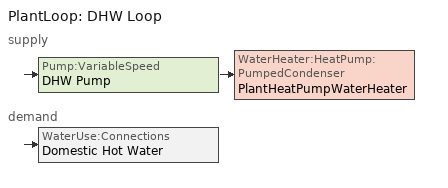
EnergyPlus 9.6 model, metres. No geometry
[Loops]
PlantLoop 'DHW Loop'
 supply: Pump:VariableSpeed 'DHW Pump' > WaterHeater:HeatPump:PumpedCondenser 'PlantHeatPumpWaterHeater'
 demand: WaterUse:Connections 'Domestic Hot Water'
[Building]
Water Heater DHW Plant Loop Example: North Axis {deg}=0; Terrain=Suburbs; Loads Convergence Tolerance Value {W}=0.04; Temperature Convergence Tolerance Value {deltaC}=0.04; Solar Distribution=FullInteriorAndExterior; Maximum Number of Warmup Days=25; Minimum Number of Warmup Days=6
[Site:Location]
CHICAGO_IL_USA TMY2-94846: Latitude {deg}=41.78; Longitude {deg}=-87.75; Time Zone {hr}=-6; Elevation {m}=190
[SizingPeriod:DesignDay] Day of Month=21; Humidity Condition Type=Wetbulb; Barometric Pressure {Pa}=99063; Rain Indicator=No; Snow Indicator=No; Daylight Saving Time Indicator=No; Solar Model Indicator=ASHRAEClearSky
Name | Month | Day Type | Maximum Dry-Bulb Temperature {C} | Daily Dry-Bulb Temperature Range {deltaC} | Wetbulb or DewPoint at Maximum Dry-Bulb {C} | Wind Speed {m/s} | Wind Direction {deg} | Sky Clearness
CHICAGO_IL_USA Annual Heating 99% Design Conditions DB | 1 | WinterDesignDay | -17.3 | 0 | -17.3 | 4.9 | 270 | 0
CHICAGO_IL_USA Annual Cooling 1% Design Conditions DB/MCWB | 7 | SummerDesignDay | 31.5 | 10.7 | 23 | 5.3 | 230 | 1
[Site:GroundTemperature:BuildingSurface]
20.03, 20.03, 20.13, 20.3, 20.43, 20.52, 20.62, 20.77, 20.78, 20.55, 20.44, 20.2
[Site:WaterMainsTemperature]
Calculation Method=CORRELATION; Annual Average Outdoor Air Temperature {C}=9.69; Maximum Difference In Monthly Average Outdoor Air Temperatures {deltaC}=28.1
[Sizing:Plant]
DHW Loop: Loop Type=HEATING; Design Loop Exit Temperature {C}=82; Loop Design Temperature Difference {deltaC}=11
[Fan:SystemModel]
HPWHPlantFan: Availability Schedule=PlantHPWHSch; Design Maximum Air Flow Rate {m3/s}=0.2279; Speed Control Method=Discrete; Electric Power Minimum Flow Rate Fraction=0; Design Pressure Rise {Pa}=65; Motor Efficiency=1; Motor In Air Stream Fraction=0; Design Electric Power Consumption {W}=AUTOSIZE; Design Power Sizing Method=TotalEfficiencyAndPressure; Fan Total Efficiency=0.1722
[Coil:WaterHeating:AirToWaterHeatPump:Pumped]
HPWHPlantDXCoil: Rated Heating Capacity {W}=4500; Rated COP {W/W}=2.4; Rated Sensible Heat Ratio=0.981; Rated Evaporator Inlet Air Dry-Bulb Temperature {C}=19.72; Rated Evaporator Inlet Air Wet-Bulb Temperature {C}=13.5; Rated Condenser Inlet Water Temperature {C}=48.89; Rated Evaporator Air Flow Rate {m3/s}=0.189; Rated Condenser Water Flow Rate {m3/s}=0.00033; Evaporator Fan Power Included in Rated COP=Yes; Condenser Pump Power Included in Rated COP=No; Condenser Pump Heat Included in Rated Heating Capacity and Rated COP=No; Condenser Water Pump Power {W}=150; Fraction of Condenser Pump Heat to Water=0.01; Crankcase Heater Capacity {W}=0; Maximum Ambient Temperature for Crankcase Heater Operation {C}=10; Evaporator Air Temperature Type for Curve Objects=WetBulbTemperature; Heating Capacity Function of Temperature Curve=HPWH-Htg-Cap-fT; Heating COP Function of Temperature Curve=HPWH-Htg-COP-fT; Part Load Fraction Correlation Curve=HPWH-COP-fPLR
[Pump:VariableSpeed]
DHW Pump: Design Maximum Flow Rate {m3/s}=AUTOSIZE; Design Pump Head {Pa}=179352; Design Power Consumption {W}=AUTOSIZE; Motor Efficiency=0.9; Fraction of Motor Inefficiencies to Fluid Stream=0; Coefficient 1 of the Part Load Performance Curve=0; Coefficient 2 of the Part Load Performance Curve=1; Coefficient 3 of the Part Load Performance Curve=0; Coefficient 4 of the Part Load Performance Curve=0; Design Minimum Flow Rate {m3/s}=0; Pump Control Type=INTERMITTENT
[WaterHeater:Stratified]
Water Heater Tank: Tank Volume {m3}=0.287691; Tank Height {m}=1.594; Tank Shape=VerticalCylinder; Maximum Temperature Limit {C}=100; Heater Priority Control=MasterSlave; Heater 1 Setpoint Temperature Schedule=Hot Water Set Point Temp Schedule; Heater 1 Deadband Temperature Difference {deltaC}=18.5; Heater 1 Capacity {W}=4500; Heater 1 Height {m}=1.129; Heater 2 Setpoint Temperature Schedule=Hot Water Set Point Temp Schedule; Heater 2 Deadband Temperature Difference {deltaC}=18.5; Heater 2 Capacity {W}=0; Heater 2 Height {m}=0.266; Heater Fuel Type=Electricity; Heater Thermal Efficiency=1; Off Cycle Parasitic Fuel Consumption Rate {W}=8.3; Off Cycle Parasitic Fuel Type=Electricity; Off Cycle Parasitic Heat Fraction to Tank=0; Off Cycle Parasitic Height {m}=1; On Cycle Parasitic Fuel Consumption Rate {W}=8.3; On Cycle Parasitic Fuel Type=Electricity; On Cycle Parasitic Heat Fraction to Tank=0; On Cycle Parasitic Height {m}=1; Ambient Temperature Indicator=Schedule; Ambient Temperature Schedule=Ambient Temp Schedule; Uniform Skin Loss Coefficient per Unit Area to Ambient Temperature {W/m2-K}=0.7878; Skin Loss Fraction to Zone=1; Off Cycle Flue Loss Fraction to Zone=1; Use Side Effectiveness=1; Use Side Inlet Height {m}=0; Use Side Outlet Height {m}=autocalculate; Inlet Mode=Fixed; Use Side Design Flow Rate {m3/s}=autosize; Source Side Design Flow Rate {m3/s}=autosize; Indirect Water Heating Recovery Time {hr}=1.5; Number of Nodes=12
[WaterHeater:HeatPump:PumpedCondenser]
PlantHeatPumpWaterHeater: Availability Schedule=PlantHPWHSch; Compressor Setpoint Temperature Schedule=PlantHPWHTempSch; Dead Band Temperature Difference {deltaC}=3.89; Condenser Water Flow Rate {m3/s}=0.00033; Evaporator Air Flow Rate {m3/s}=0.2279; Inlet Air Configuration=OutdoorAirOnly; Tank=Water Heater Tank; DX Coil=HPWHPlantDXCoil; Minimum Inlet Air Temperature for Compressor Operation {C}=7.2; Maximum Inlet Air Temperature for Compressor Operation {C}=48.89; Compressor Location=Outdoors; Fan=HPWHPlantFan; Fan Placement=DrawThrough; On Cycle Parasitic Electric Load {W}=0; Off Cycle Parasitic Electric Load {W}=0; Tank Element Control Logic=MutuallyExclusive; Control Sensor 1 Height In Stratified Tank {m}=1.262; Control Sensor 1 Weight=0.75; Control Sensor 2 Height In Stratified Tank {m}=0.464
[PlantLoop]
DHW Loop: Fluid Type=WATER; Plant Equipment Operation Scheme=DHW Loop Operation; Maximum Loop Temperature {C}=100; Minimum Loop Temperature {C}=3; Maximum Loop Flow Rate {m3/s}=AUTOSIZE; Minimum Loop Flow Rate {m3/s}=0; Plant Loop Volume {m3}=AUTOSIZE; Load Distribution Scheme=OPTIMAL
[PlantEquipmentList]
DHW Plant Equipment: PlantHeatPumpWaterHeater
[PlantEquipmentOperation:HeatingLoad]
DHW Control Scheme: Load Range 1 Lower Limit {W}=0; Load Range 1 Upper Limit {W}=10000000; Range 1 Equipment List=DHW Plant Equipment
[PlantEquipmentOperationSchemes]
DHW Loop Operation: Control Scheme 1=DHW Control Scheme; Control Scheme 1 Schedule=Always On
[SetpointManager:Scheduled]
DHW Loop Set Point Manager: Control Variable=Temperature; Schedule=Hot Water Set Point Temp Schedule; Setpoint Node or NodeList=Water Heater Use Loop Outlet Node
[WaterUse:Equipment] Target Temperature Schedule=Sinks and Showers Temp Schedule
Name | Peak Flow Rate {m3/s} | Flow Rate Fraction Schedule
Sinks | 0.000158 | Sinks Flow Schedule
Showers | 0.000205 | Showers Flow Schedule
[WaterUse:Connections]
Domestic Hot Water: Drain Water Heat Exchanger Type=NONE; Water Use Equipment 1=Sinks; Water Use Equipment 2=Showers
[Schedule:Compact]
Always On: THROUGH: 12/31, FOR: AllDays, UNTIL: 24:00, 1
Ambient Temp Schedule: THROUGH: 12/31, FOR: AllDays, UNTIL: 24:00, 22
Hot Water Set Point Temp Schedule: THROUGH: 12/31, FOR: AllDays, UNTIL: 24:00, 43.89
Sinks and Showers Temp Schedule: THROUGH: 12/31, FOR: AllDays, UNTIL: 24:00, 40.56
PlantHPWHSch: Through: 12/31, For: AllDays, Until: 24:00, 1
PlantHPWHTempSch: Through: 12/31, For: AllDays, Until: 24:00, 48.89
Sinks Flow Schedule: THROUGH: 12/31, FOR: AllDays, UNTIL: 1:00, 0.003, UNTIL: 2:00, 0.001, UNTIL: 3:00, 0, UNTIL: 4:00, 0, UNTIL: 5:00, 0.001, UNTIL: 6:00, 0.028, UNTIL: 7:00, 0.105, UNTIL: 8:00, 0.1, UNTIL: 9:00, 0.081, UNTIL: 10:00, 0.059, UNTIL: 11:00, 0.051, UNTIL: 12:00, 0.037, UNTIL: 13:00, 0.031, UNTIL: 14:00, 0.026, UNTIL: 15:00, 0.023, UNTIL: 16:00, 0.033, UNTIL: 17:00, 0.041, UNTIL: 18:00, 0.063, UNTIL: 19:00, 0.075, UNTIL: 20:00, 0.066, UNTIL: 21:00, 0.059, UNTIL: 22:00, 0.046, UNTIL: 23:00, 0.046, UNTIL: 24:00, 0.025
Showers Flow Schedule: THROUGH: 12/31, FOR: AllDays, UNTIL: 3:00, 0, UNTIL: 5:00, 0.2, UNTIL: 7:00, 0, UNTIL: 7:10, 1, UNTIL: 10:00, 0, UNTIL: 10:30, 0.3, UNTIL: 13:00, 0, UNTIL: 13:10, 0.5, UNTIL: 16:00, 0, UNTIL: 22:00, 0.1, UNTIL: 24:00, 0
[Curve:Quadratic]
HPWH-COP-fPLR: Coefficient1 Constant=1; Coefficient2 x=0; Coefficient3 x**2=0; Minimum Value of x=0; Maximum Value of x=1
[Curve:Biquadratic] Minimum Value of x=0; Maximum Value of x=100; Minimum Value of y=0; Maximum Value of y=100
Name | Coefficient1 Constant | Coefficient2 x | Coefficient3 x**2 | Coefficient4 y | Coefficient5 y**2 | Coefficient6 x*y | Minimum Curve Output
HPWH-Htg-Cap-fT | 0.563 | 0.0437 | 0.000039 | 0.0055 | -.000148 | -.000145 | 0
HPWH-Htg-COP-fT | 1.1332 | 0.063 | -9.79e-05 | -.00972 | -2.14e-05 | -.000686
